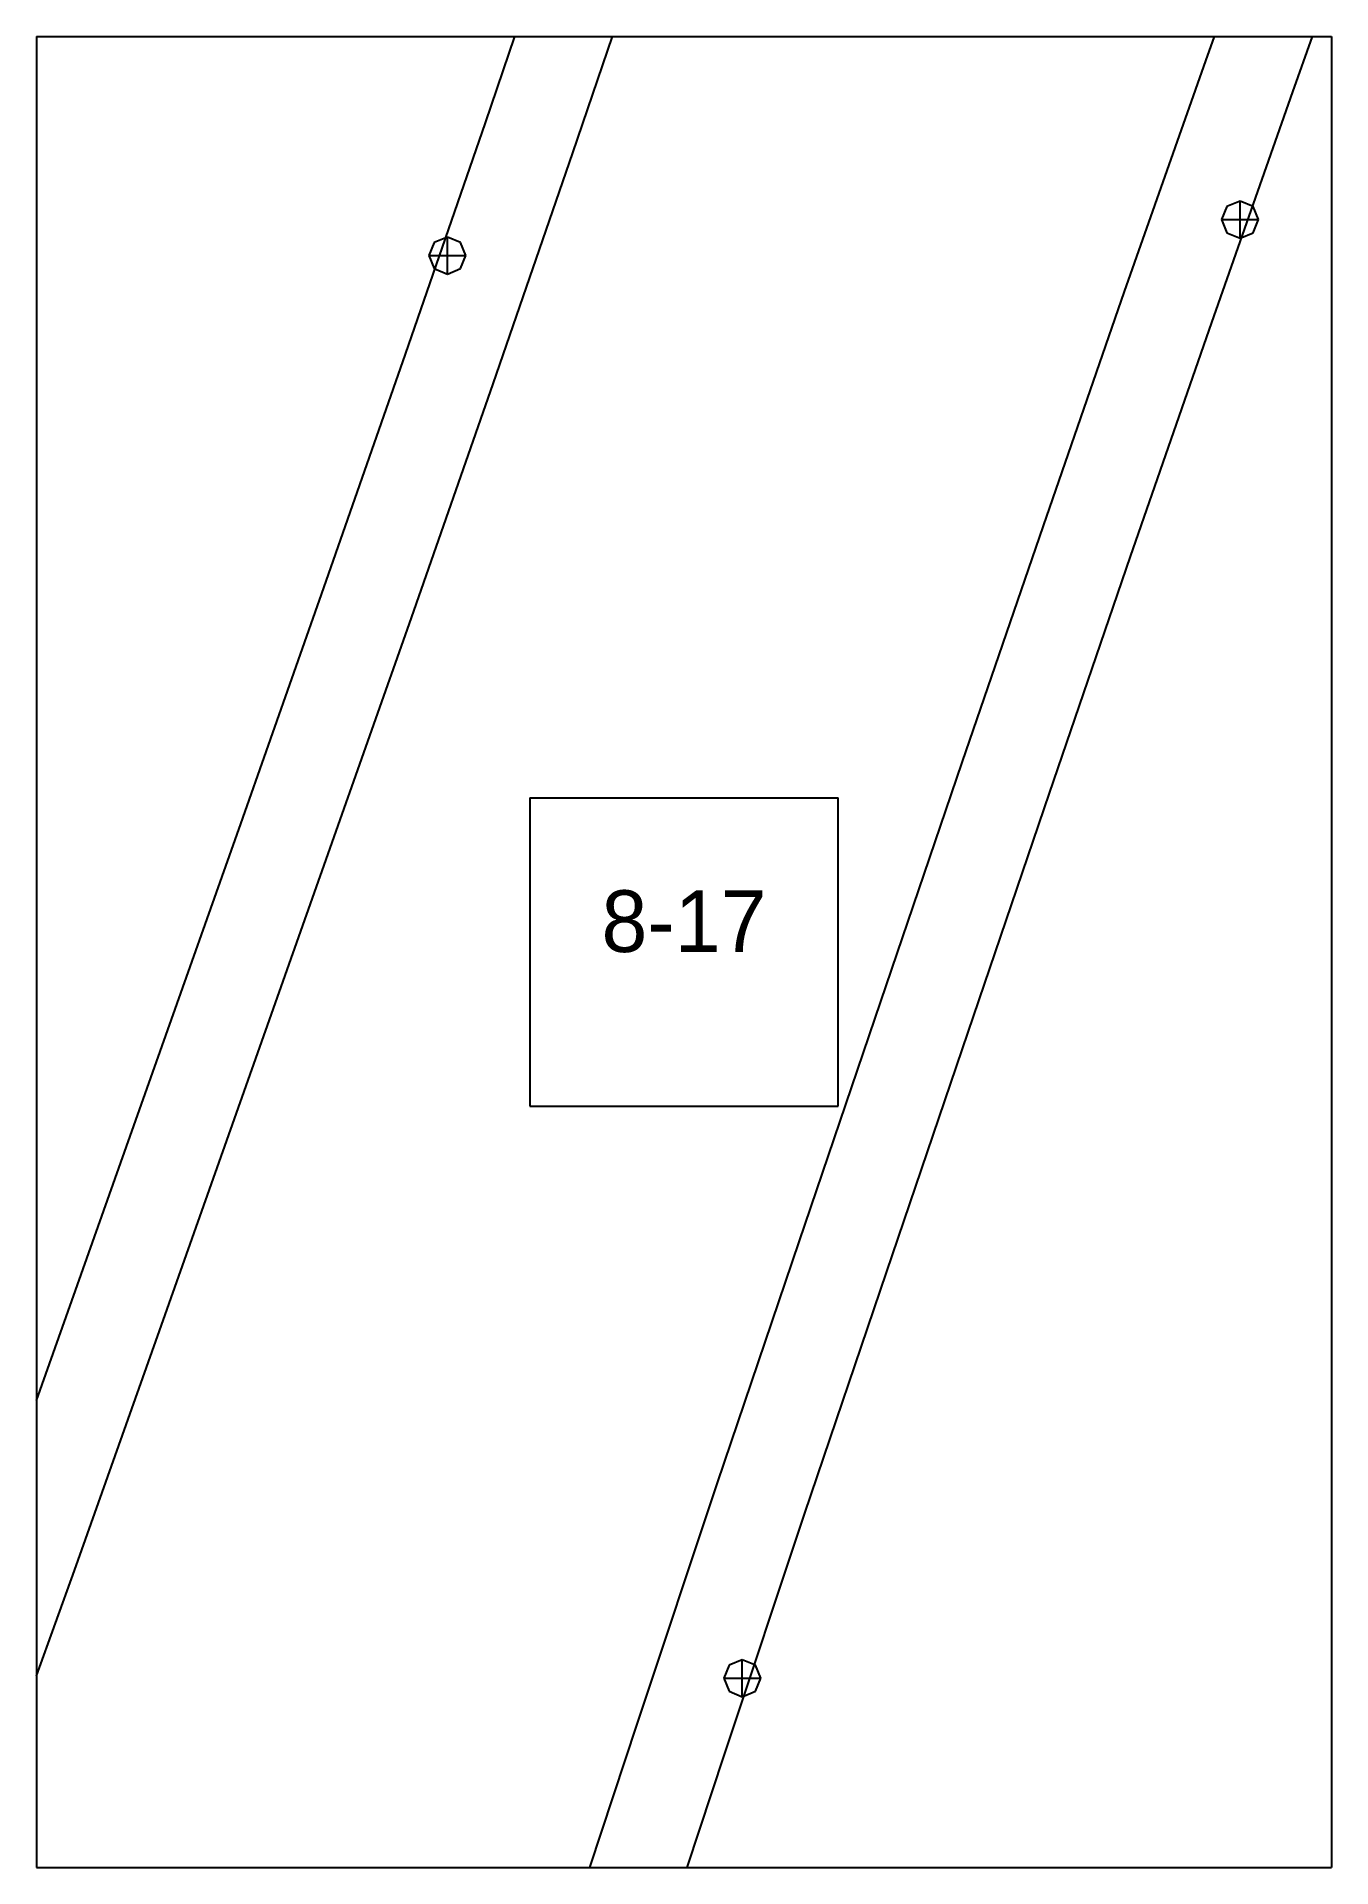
# Paper-space layout 'Plan 8-17' of a CAD drawing. Header units: metres, sheet in millimetres. Extents: x 0 to 210, y 0 to 297.
# The model-space entities are those that its viewports show. They can reach past a viewport. Long polylines and large blocks are cut down to what shows.
import ezdxf
from ezdxf.enums import TextEntityAlignment as Align

# ---------------------------------------------------------------- set-up
doc = ezdxf.new("R2010")
doc.units = ezdxf.units.M
for name, color, linetype in [('default', 7, 'Continuous'), ('TEXTLAYER', 7, 'Continuous'), ('VIEWPORTS', 7, 'Continuous')]:
    doc.layers.add(name, color=color, linetype=linetype)

msp = doc.modelspace()

# ---------------------------------------------------------------- linework, layer by layer
at = {"color": 9}
for p, q in [((3360, -1782), (3360, -2079)), ((3360, -1782), (3360, -2079)), ((3570, -1782), (3570, -2079)), ((3570, -1782), (3570, -2079)), ((3150, -2079), (3360, -2079)), ((3150, -2079), (3360, -2079)), ((3360, -2079), (3570, -2079)), ((3360, -2079), (3360, -2376)), ((3360, -2079), (3570, -2079)), ((3360, -2079), (3360, -2376)), ((3570, -2079), (3780, -2079)), ((3570, -2079), (3570, -2376)), ((3570, -2079), (3780, -2079)), ((3570, -2079), (3570, -2376)), ((3440, -2202.5), (3490, -2202.5)), ((3440, -2202.5), (3440, -2252.5)), ((3490, -2252.5), (3490, -2202.5)), ((3440, -2252.5), (3490, -2252.5)), ((3150, -2376), (3360, -2376)), ((3150, -2376), (3360, -2376)), ((3360, -2376), (3570, -2376)), ((3360, -2376), (3360, -2673)), ((3360, -2376), (3570, -2376)), ((3360, -2376), (3360, -2673)), ((3570, -2376), (3780, -2376)), ((3570, -2376), (3570, -2673)), ((3570, -2376), (3780, -2376)), ((3570, -2376), (3570, -2673))]:
    msp.add_line(p, q, dxfattribs=at)
at = {"layer": 'default', "color": 7, "linetype": 'Continuous'}
for p, q in [((3549.62, -2082.93), (3562.74, -2046.12)), ((3563.76, -2087.95), (3576.87, -2051.15)), ((3432.78, -2093), (3445.4, -2056.04)), ((3446.98, -2097.84), (3459.59, -2060.89)), ((3536.47, -2120.37), (3549.62, -2082.93)), ((3550.61, -2125.38), (3563.76, -2087.95)), ((3419.83, -2130.49), (3432.78, -2093)), ((3434.03, -2135.33), (3446.98, -2097.84)), ((3555.2, -2105.69), (3553.07, -2106.57)), ((3557.32, -2106.57), (3555.2, -2105.69)), ((3555.2, -2111.69), (3555.2, -2105.69)), ((3553.07, -2106.57), (3552.2, -2108.69)), ((3552.2, -2108.69), (3553.07, -2110.82)), ((3552.2, -2108.69), (3558.2, -2108.69)), ((3558.2, -2108.69), (3557.32, -2106.57)), ((3557.32, -2110.82), (3558.2, -2108.69)), ((3426.62, -2111.52), (3424.5, -2112.4)), ((3428.74, -2112.4), (3426.62, -2111.52)), ((3426.62, -2117.52), (3426.62, -2111.52)), ((3553.07, -2110.82), (3555.2, -2111.69)), ((3555.2, -2111.69), (3557.32, -2110.82)), ((3424.5, -2112.4), (3423.62, -2114.52)), ((3423.62, -2114.52), (3424.5, -2116.64)), ((3423.62, -2114.52), (3429.62, -2114.52)), ((3429.62, -2114.52), (3428.74, -2112.4)), ((3428.74, -2116.64), (3429.62, -2114.52)), ((3424.5, -2116.64), (3426.62, -2117.52)), ((3426.62, -2117.52), (3428.74, -2116.64)), ((3523.3, -2158.35), (3536.47, -2120.37)), ((3537.44, -2163.35), (3550.61, -2125.38)), ((3406.6, -2168.42), (3419.83, -2130.49)), ((3420.79, -2173.27), (3434.03, -2135.33)), ((3510.12, -2196.76), (3523.3, -2158.35)), ((3524.27, -2201.75), (3537.44, -2163.35)), ((3393.11, -2206.71), (3406.6, -2168.42)), ((3407.31, -2211.55), (3420.79, -2173.27)), ((3496.93, -2235.53), (3510.12, -2196.76)), ((3511.08, -2240.51), (3524.27, -2201.75)), ((3379.46, -2245.3), (3393.11, -2206.71)), ((3393.65, -2250.14), (3407.31, -2211.55)), ((3483.69, -2274.51), (3496.93, -2235.53)), ((3497.85, -2279.48), (3511.08, -2240.51)), ((3365.73, -2284.09), (3379.46, -2245.3)), ((3379.92, -2288.94), (3393.65, -2250.14)), ((3470.45, -2313.6), (3483.69, -2274.51)), ((3484.6, -2318.56), (3497.85, -2279.48)), ((3351.96, -2322.99), (3365.73, -2284.09)), ((3366.16, -2327.83), (3379.92, -2288.94)), ((3457.43, -2352.76), (3470.45, -2313.6)), ((3471.59, -2357.71), (3484.6, -2318.56)), ((3352.19, -2366.65), (3366.16, -2327.83)), ((3472.32, -2343.19), (3471.44, -2345.31)), ((3474.44, -2342.31), (3472.32, -2343.19)), ((3476.57, -2343.19), (3474.44, -2342.31)), ((3474.44, -2348.31), (3474.44, -2342.31)), ((3477.44, -2345.31), (3476.57, -2343.19)), ((3471.44, -2345.31), (3472.32, -2347.43)), ((3471.44, -2345.31), (3477.44, -2345.31)), ((3476.57, -2347.43), (3477.44, -2345.31)), ((3472.32, -2347.43), (3474.44, -2348.31)), ((3474.44, -2348.31), (3476.57, -2347.43)), ((3444.48, -2391.82), (3457.43, -2352.76)), ((3458.64, -2396.76), (3471.59, -2357.71))]:
    msp.add_line(p, q, dxfattribs=at)

# ---------------------------------------------------------------- texts
at = {"layer": 'TEXTLAYER', "color": 1}
msp.add_text('8-17', height=10, dxfattribs=at).set_placement((3465, -2227.5), align=Align.CENTER)

psp = doc.layouts.new('Plan 8-17')

# ---------------------------------------------------------------- viewports
at = {"layer": 'VIEWPORTS'}
psp.add_viewport(center=(105, 148.5), size=(210, 297), view_center_point=(3465, -2227.5), view_height=297, dxfattribs=at)

doc.saveas('drawing.dxf')
